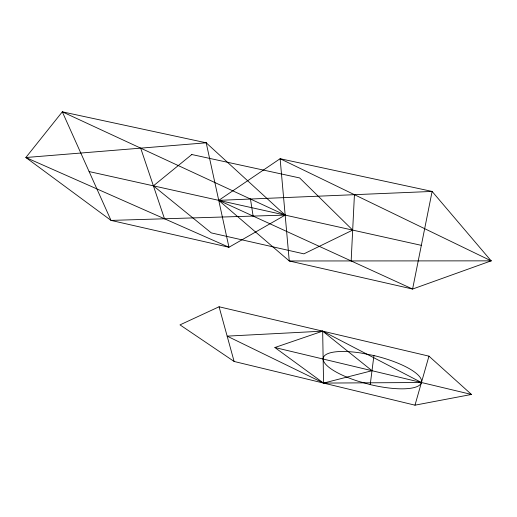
<?xml version="1.0" encoding="UTF-8"?>
<svg xmlns="http://www.w3.org/2000/svg" width="517" height="517" viewBox="0 0 517 517"><rect width="100%" height="100%" fill="white"/><g stroke="black" fill="none" stroke-linecap="round" stroke-linejoin="round"><path stroke-width="0.78" d="M351.153 260.936L354.429 194.683M370.224 384.603L373.933 355.56L360.608 352.956A50.608 14.547 14 0 0 323.157 358.572A50.608 14.547 14 0 0 358.094 381.216L370.224 384.603A50.608 14.547 14 0 0 421.568 381.889A50.608 14.547 14 0 0 373.933 355.56M414.983 405.173L428.955 356.155L219.072 306.775L180 324.876L234.13 361.473L414.983 405.173L471.491 394.452L428.955 356.155M274.863 347.521L322.666 331.151L421.445 382.509L323.558 383.084L227.15 336.134L322.666 331.151L372.001 370.708L323.558 383.084L274.863 347.521L471.491 394.452M89.111 171.566L421.336 245.349M140.682 148.146L164.509 218.775M219.072 306.775L234.13 361.473M250.467 199.032L253.11 216.08M322.666 331.151L323.558 383.084M432.115 191.432L412.598 289.048L289.262 260.975L218.743 200.357L280.117 158.713L432.115 191.432L491.15 260.852L412.598 289.048L218.743 200.357L432.115 191.432M62.311 111.827L25.85 157.517L111.019 220.404L228.966 247.249L285.158 215.111L206.193 142.802L62.311 111.827L111.019 220.404L285.158 215.111L62.311 111.827M191.813 154.525L153.4 185.849L211.304 232.902L303.886 253.853L352.678 230.104L299.653 177.938L191.813 154.525M206.193 142.802L25.85 157.517L228.966 247.249L206.193 142.802M491.15 260.852L289.262 260.975L280.117 158.713L491.15 260.852"/></g></svg>
